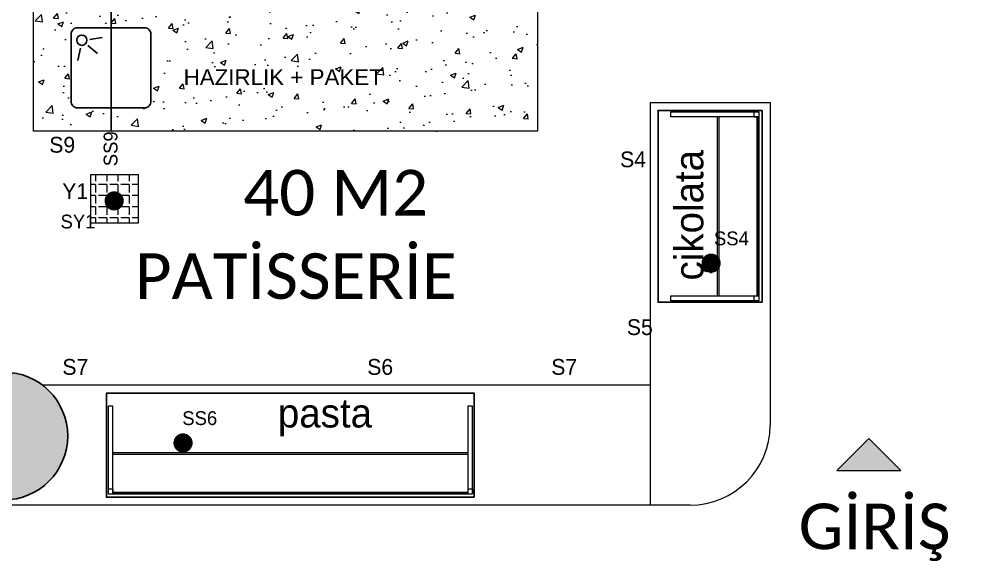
# Model space of a CAD drawing. Header units: centimetres. Extents: x -72470 to -43129, y -18750 to -16337.
# Drawn here: x -47472 to -46882, y -18245 to -17906 of the extents above; entities that cross this region are included whole.
import ezdxf

# ---------------------------------------------------------------- set-up
doc = ezdxf.new("R2010")
doc.units = ezdxf.units.CM
doc.header["$MEASUREMENT"] = 0
doc.linetypes.add('DUZ', pattern=[0])
doc.layers.get('0').update_dxf_attribs({"linetype": 'DUZ', "lineweight": 0})
for name, color, linetype in [('11-021_500-BLOK B-str_zemin_kat$0$2DKOLON', 4, 'Continuous'), ('11-021_500-BLOK B-str_zemin_kat$0$2DTARAMA1', 253, 'Continuous'), ('CAM', 4, 'Continuous'), ('S2000-002 Çizgi', 7, 'Continuous'), ('SIH', 4, 'Continuous'), ('SU', 152, 'Continuous'), ('YAZI', 7, 'Continuous')]:
    doc.layers.add(name, color=color, linetype=linetype)
doc.layers.add('TEFRIS', color=30, linetype='Continuous', lineweight=9)
doc.styles.get("Standard").update_dxf_attribs({"font": 'candara.ttf'})
doc.styles.add('TAKSİM', font='GOTHIC.TTF', dxfattribs={"height": 20})
doc.styles.add('Yazi-20-Normal', font='arial.ttf', dxfattribs={"height": 10})

# ---------------------------------------------------------------- blocks, each defined once
blk = doc.blocks.new('A$C7E7D3E18')
at = {"layer": 'SIH', "linetype": 'Continuous', "const_width": 6}
blk.add_lwpolyline([(3, 6, 1), (9, 6, 1)], format="xyb", close=True, dxfattribs=at)

msp = doc.modelspace()

# ---------------------------------------------------------------- hatches: boundary and pattern name
h = msp.add_hatch()
h.set_pattern_fill('AR-CONC', color=256, scale=5)
h.set_pattern_definition([(50, (15285.912, -119.802), (35.863009, -3.137607), [3.75, -41.25]), (355, (15285.91, -119.802), (-6.937567, 37.609607), [3, -33]), (100.451444, (15288.9, -120.064), (28.925442, 34.472), [3.18701, -35.057106]), (46.1842, (15285.91, -109.802), (53.362067, -8.275964), [5.625, -61.875]), (96.63564, (15290.36, -110.49), (46.733097, 48.70593), [4.780517, -52.58569]), (351.18416, (15285.91, -109.8), (46.733097, 48.70593), [4.5, -49.5]), (21, (15290.912, -112.302), (29.845353, -20.130945), [3.75, -41.25]), (326, (15290.91, -112.302), (12.165767, 36.257502), [3, -33]), (71.451445, (15293.4, -113.98), (42.011119, 16.126558), [3.18701, -35.057106]), (37.5, (15285.912, -119.802), (0.6079928, 16.6446927), [0, -32.6, 0, -33.5, 0, -33.125]), (7.5, (15285.912, -119.802), (13.153477, 19.7205856), [0, -19.1, 0, -31.85, 0, -12.625]), (327.5, (15274.762, -119.802), (26.6911218, -1.1277436), [0, -12.5, 0, -39, 0, -51.75]), (317.5, (15269.762, -119.802), (29.1593085, 5.005249), [0, -16.25, 0, -25.9, 0, -36.75])])
h.paths.add_polyline_path([(-47371.24, -17950.18), (-47241.63, -17950.18), (-47241.63, -17935.17), (-47371.24, -17935.17)], flags=24)
edge = h.paths.add_edge_path()
edge.add_arc((-47435.15, -17915.83), 4, 90, 180)
edge.add_line((-47439.15, -17915.83), (-47439.15, -17957.83))
edge.add_arc((-47435.15, -17957.83), 4, 180, 270)
edge.add_line((-47435.15, -17961.83), (-47393.15, -17961.83))
edge.add_arc((-47393.15, -17957.83), 4, 270, 360)
edge.add_line((-47389.15, -17957.83), (-47389.15, -17915.83))
edge.add_arc((-47393.15, -17915.83), 4, 0, 90)
edge.add_line((-47393.15, -17911.83), (-47435.15, -17911.83))
h.paths.add_polyline_path([(-47147.35, -17896.4), (-47462.65, -17896.4), (-47462.65, -17976.4), (-47147.35, -17976.4)])
at = {"layer": '11-021_500-BLOK B-str_zemin_kat$0$2DTARAMA1'}
h = msp.add_hatch(dxfattribs=at)
h.set_pattern_fill('ANSI33', color=256, scale=100)
h.set_pattern_definition([(45, (-405862.577, -192797.837), (-17.6776695, 17.6776695), []), (45, (-405844.9, -192797.837), (-17.6776695, 17.6776695), [12.5, -6.25])])
edge = h.paths.add_edge_path()
edge.add_arc((-45801.24, -17327.07), 40, 0, 360)
edge = h.paths.add_edge_path()
edge.add_arc((-46641.24, -17327.07), 40, 0, 360)
edge = h.paths.add_edge_path()
edge.add_arc((-47481.24, -17327.07), 40, 0, 360)
edge = h.paths.add_edge_path()
edge.add_arc((-48321.24, -17327.07), 40, 0, 360)
h.paths.add_polyline_path([(-47188.77, -17161.4), (-47015.01, -17161.4), (-47015.01, -17115.45), (-47188.77, -17115.45)], flags=9)
h.paths.add_polyline_path([(-46335.56, -17161.43), (-46161.79, -17161.43), (-46161.79, -17115.45), (-46335.56, -17115.45)], flags=9)
h.paths.add_polyline_path([(-48028.77, -17161.43), (-47873.65, -17161.43), (-47873.65, -17115.45), (-48028.77, -17115.45)], flags=9)
edge = h.paths.add_edge_path()
edge.add_arc((-49161.24, -17327.07), 40, 0, 360)
edge = h.paths.add_edge_path()
edge.add_arc((-47481.24, -18167.07), 40, 0, 360)
edge = h.paths.add_edge_path()
edge.add_arc((-46641.24, -18167.07), 40, 0, 360)
edge = h.paths.add_edge_path()
edge.add_arc((-45801.24, -18167.07), 40, 0, 360)
at = {"layer": 'TEFRIS', "linetype": 'Continuous'}
h = msp.add_hatch(dxfattribs=at)
h.set_pattern_fill('ANGLE', color=0, angle=-180)
h.set_pattern_definition([(180, (-39083.72, -20754.8), (-1e-12, -6.985), [5.08, -1.905]), (270, (-39083.72, -20754.8), (6.985, -1e-12), [5.08, -1.905])])
h.paths.add_polyline_path([(-47396.97, -18003.72), (-47426.97, -18003.72), (-47426.97, -18033.72), (-47396.97, -18033.72)])
h = msp.add_hatch(color=0, dxfattribs=at)
h.dxf.hatch_style = 1
h.set_gradient(color1=(255, 0, 0), color2=(255, 255, 0), tint=1)
h.paths.add_polyline_path([(-46940.16, -18168.57), (-46960.16, -18188.57), (-46920.16, -18188.57)])

# ---------------------------------------------------------------- linework, layer by layer
for points in [[(-47011.99, -17967.45), (-47063.99, -17967.45), (-47063.99, -17964.45), (-47011.99, -17964.45)], [(-47011.99, -17967.45), (-47008.99, -17967.45), (-47011.99, -17967.45), (-47011.99, -17964.45), (-47008.99, -17964.45), (-47008.99, -17967.45)], [(-47011.99, -18082.45), (-47063.99, -18082.45), (-47063.99, -18079.45), (-47011.99, -18079.45)], [(-47011.99, -18082.45), (-47008.99, -18082.45), (-47011.99, -18082.45), (-47011.99, -18079.45), (-47008.99, -18079.45), (-47008.99, -18082.45)], [(-47412.99, -18200.33), (-47412.99, -18148.33), (-47415.99, -18148.33), (-47415.99, -18200.33)], [(-47187.99, -18200.33), (-47187.99, -18148.33), (-47190.99, -18148.33), (-47190.99, -18200.33)], [(-47412.99, -18200.33), (-47412.99, -18203.33), (-47412.99, -18200.33), (-47415.99, -18200.33), (-47415.99, -18203.33), (-47412.99, -18203.33)], [(-47187.99, -18200.33), (-47187.99, -18203.33), (-47187.99, -18200.33), (-47190.99, -18200.33), (-47190.99, -18203.33), (-47187.99, -18203.33)]]:
    msp.add_lwpolyline(points)
at = {"layer": '11-021_500-BLOK B-str_zemin_kat$0$2DKOLON', "linetype": 'Continuous'}
msp.add_circle((-47481.24, -18167.07), 40, dxfattribs=at)
at = {"layer": 'CAM'}
for points in [[(-47006.99, -18083.45), (-47006.99, -17963.45), (-47071.99, -17963.45), (-47071.99, -18083.45)], [(-47186.99, -18205.33), (-47416.99, -18205.33), (-47416.99, -18140.33), (-47186.99, -18140.33)]]:
    msp.add_lwpolyline(points, close=True, dxfattribs=at)
for points in [[(-47008.99, -18079.45), (-47008.99, -17967.45), (-47009.99, -17967.45), (-47009.99, -18079.45), (-47008.99, -18079.45)], [(-47190.99, -18203.33), (-47412.99, -18203.33), (-47412.99, -18202.33), (-47190.99, -18202.33), (-47190.99, -18203.33)]]:
    msp.add_lwpolyline(points, dxfattribs=at)
at = {"layer": 'S2000-002 Çizgi'}
for p, q in [((-47427.49, -17919.07), (-47419.68, -17917.96)), ((-47427.49, -17919.07), (-47419.68, -17917.96)), ((-47433.24, -17924.48), (-47434.83, -17932.21)), ((-47428.72, -17922.88), (-47422.62, -17927.89)), ((-47428.72, -17922.88), (-47422.62, -17927.89))]:
    msp.add_line(p, q, dxfattribs=at)
msp.add_lwpolyline([(-47435.15, -17961.83), (-47393.15, -17961.83, 0.414214), (-47389.15, -17957.83), (-47389.15, -17915.83, 0.414214), (-47393.15, -17911.83), (-47435.15, -17911.83, 0.414214), (-47439.15, -17915.83), (-47439.15, -17957.83, 0.414214)], format="xyb", close=True, dxfattribs=at)
msp.add_lwpolyline([(-47435.15, -17961.83), (-47393.15, -17961.83, 0.414214), (-47389.15, -17957.83), (-47389.15, -17915.83, 0.414214), (-47393.15, -17911.83), (-47435.15, -17911.83, 0.414214), (-47439.15, -17915.83), (-47439.15, -17957.83, 0.414214)], format="xyb", close=True, dxfattribs=at)
msp.add_circle((-47432.43, -17919.58), 3.19, dxfattribs=at)
msp.add_circle((-47432.43, -17919.58), 3.19, dxfattribs=at)
at = {"layer": 'SU'}
msp.add_line((-47414.15, -17975.74), (-47414.15, -17894.4), dxfattribs=at)
at = {"layer": 'TEFRIS', "color": 0, "linetype": 'Continuous'}
for p, q in [((-47076.99, -17958.45), (-47076.99, -18210.33)), ((-47076.99, -17958.45), (-47001.99, -17958.45)), ((-47001.99, -17958.45), (-47001.99, -18160.33)), ((-47034.99, -17967.45), (-47034.99, -18079.45)), ((-47033.99, -17967.45), (-47033.99, -18079.45)), ((-47076.99, -18135.33), (-47456.9, -18135.33)), ((-47412.99, -18177.33), (-47190.99, -18177.33)), ((-47412.99, -18178.33), (-47190.99, -18178.33))]:
    msp.add_line(p, q, dxfattribs=at)
for points in [[(-47462.65, -17894.4), (-47147.35, -17894.4), (-47147.35, -17976.4), (-47462.65, -17976.4)], [(-47396.97, -18003.72), (-47426.97, -18003.72), (-47426.97, -18033.72), (-47396.97, -18033.72)], [(-46940.16, -18168.57), (-46960.16, -18188.57), (-46920.16, -18188.57)]]:
    msp.add_lwpolyline(points, close=True, dxfattribs=at)
msp.add_lwpolyline([(-47051.99, -18210.33), (-47551.99, -18210.33, -0.414214), (-47601.99, -18160.33), (-47601.99, -17958.45)], format="xyb", dxfattribs=at)
for points in [[(-46960.16, -18188.57), (-46920.16, -18188.57), (-46940.16, -18168.57)], [(-46960.16, -18188.57), (-46940.16, -18168.57)]]:
    msp.add_lwpolyline(points, dxfattribs=at)
msp.add_arc((-47051.99, -18160.33), 50, 270, 0, dxfattribs=at)

# ---------------------------------------------------------------- block references
for p in [(-47418.18, -18026.04), (-47044.87, -18064.99), (-47375.1, -18177.41)]:
    msp.add_blockref('A$C7E7D3E18', p)

# ---------------------------------------------------------------- texts
at = {"style": 'TAKSİM'}
for s, height, p in [('S9', 9.9, (-47452.75, -17989.9, 0)), ('S4', 9.9, (-47095.8, -17999.02, 0)), ('Y1', 9.9, (-47444.61, -18018.94, 0)), ('S5', 9.9, (-47091.55, -18103.95, 0)), ('S7', 9.9, (-47444.55, -18128.82, 0)), ('S6', 9.9, (-47253.92, -18128.82, 0)), ('S7', 9.9, (-47138.82, -18128.82, 0)), ('pasta', 18, (-47309.8, -18161.74))]:
    msp.add_text(s, height=height, dxfattribs=at).set_placement(p)
msp.add_text('çikolata', height=18, rotation=90, dxfattribs=at).set_placement((-47043.74, -18069.82))
at = {"layer": 'SU', "style": 'TAKSİM'}
msp.add_text('SS9', height=8.64, rotation=90, dxfattribs=at).set_placement((-47410.11, -17998.37))
for s, p in [('SY1', (-47445.72, -18037.28)), ('SS4', (-47037.11, -18047.81)), ('SS6', (-47369.58, -18160.22))]:
    msp.add_text(s, height=8.64, dxfattribs=at).set_placement(p)
at = {"layer": 'TEFRIS', "color": 0, "linetype": 'Continuous', "char_height": 28.529, "attachment_point": 1}
for s, width, insert in [('40 M2  ', 194, (-47331.5, -18000.66)), ('PATİSSERİE', 559, (-47399.24, -18052.82)), ('GİRİŞ ', 559, (-46984.16, -18209.32))]:
    msp.add_mtext_dynamic_manual_height_columns(s, width=width, gutter_width=570.58, heights=[0], dxfattribs=dict(at, insert=insert))
at = {"layer": 'YAZI', "style": 'Yazi-20-Normal'}
msp.add_text('HAZIRLIK + PAKET', height=10, dxfattribs=at).set_placement((-47368.74, -17947.67))

doc.saveas('drawing.dxf')
